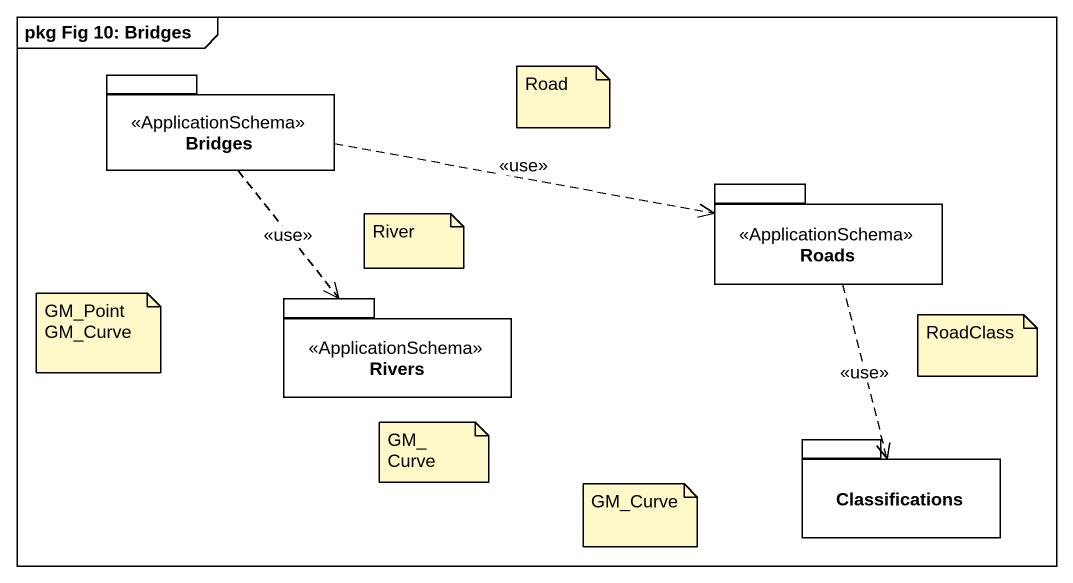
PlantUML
@startuml
mainframe pkg Fig 10: Bridges
package Bridges <<ApplicationSchema>> {
}
package Roads <<ApplicationSchema>> {
}
package Rivers <<ApplicationSchema>> {
}
package Classifications {
}
Bridges .right.> Roads : <<use>>
Bridges ..> Rivers : <<use>>
Roads ..> Classifications : <<use>>
note as N1
  Road
end note
note as N2
  River
end note
note as N3
  GM_Point
  GM_Curve
end note
note as N4
  RoadClass
end note
note as N5
  GM_Curve
end note
note as N6
  GM_Curve
end note
@enduml
